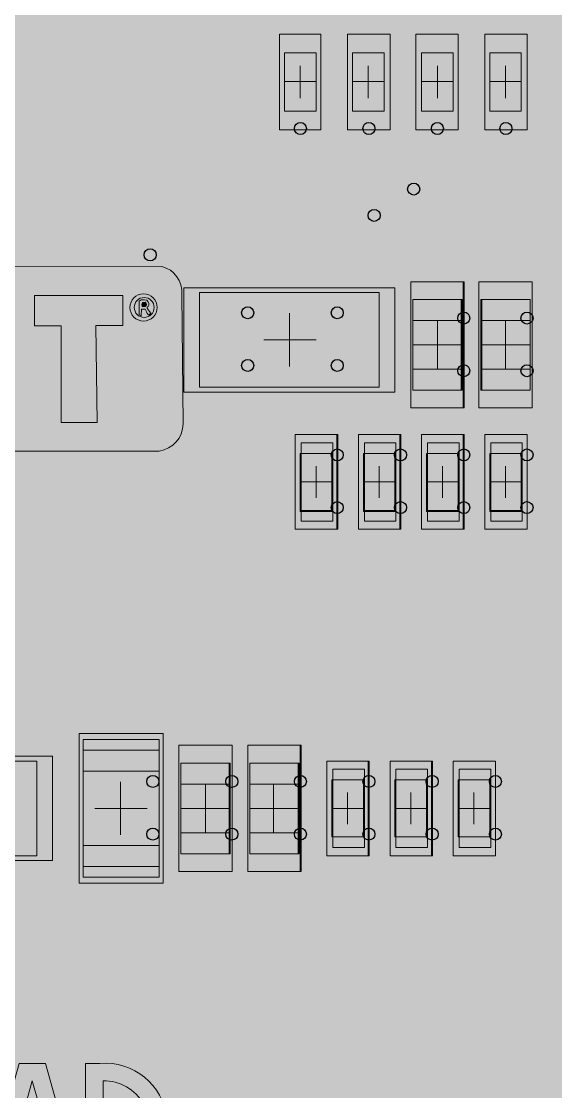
# Model space of a CAD drawing. Header units: metres. Extents: x 18 to 150, y 19 to 107.
# Drawn here: x 70.81 to 80.94, y 62.01 to 82.33 of the extents above; entities that cross this region are included whole.
import ezdxf

# ---------------------------------------------------------------- set-up
doc = ezdxf.new("R2010")
doc.units = ezdxf.units.M
doc.layers.add('7-SEG', color=253, linetype='Continuous', lineweight=0)
doc.layers.add('CAPACITOR', color=43, linetype='Continuous', lineweight=0)
for name, color, linetype, lineweight, true_color in [('ANNOTATION', 7, 'Continuous', 30, 0xffffff), ('ANNOTATION OUTLINE', 7, 'Continuous', 0, 0xffffff), ('METAL', 7, 'Continuous', 0, 0xc1c6c8)]:
    doc.layers.add(name, color=color, linetype=linetype, lineweight=lineweight, true_color=true_color)
doc.layers.add('PCB', color=7, linetype='Continuous', true_color=0x1d428a)
doc.layers.add('PDF_Geometry', color=6, linetype='Continuous')
doc.layers.add('ViaHoleLayer', color=16, linetype='Continuous')

# ---------------------------------------------------------------- blocks, each defined once
blk = doc.blocks.new('DIGILENT LOGO')
at = {"layer": 'ANNOTATION OUTLINE'}
h = blk.add_hatch(color=256, dxfattribs=at)
h.dxf.hatch_style = 1
edge = h.paths.add_edge_path()
edge.add_line((6.663412093790981, 7.282706383426955), (36.09107123347087, 7.296375955830513))
edge.add_arc((35.9017484872202, 6.545066760250647), 0.774795850279777, -4.114547766048986, 75.85647072811992, ccw=False)
edge.add_line((36.67454737644368, 6.489474616689677), (36.70674987644804, 2.745768867785728))
edge.add_arc((35.90265496484452, 2.754607236912068), 0.8041434844824017, 278.316603294588, 359.37024740630227, ccw=False)
edge.add_line((36.01896864411253, 1.958920193124982), (9.696952297369947, 1.958920193124982))
edge.add_line((9.696952297369947, 1.958920193124982), (6.663412093790981, 7.282706383426955))
edge = h.paths.add_edge_path(flags=16)
edge.add_line((9.96394622534001, 6.45614195210419), (9.96394622534001, 2.792413191008109))
edge.add_line((9.96394622534001, 2.792413191008109), (11.53472893253968, 2.792413191008109))
edge.add_arc((11.47943940622384, 4.496372209466908), 1.704855791058969, 271.858463387318, 352.5915953903518)
edge.add_line((13.17006350257964, 4.276546293959996), (13.17006350257964, 4.814275493374907))
edge.add_arc((11.49498033406834, 4.773301544136489), 1.67558422227772, 1.401223742902573, 95.27029942693238)
edge.add_line((11.34107051973422, 6.441802144974758), (9.96394622534001, 6.45614195210419))
h.paths.add_polyline_path([(14.02165045301388, 6.459150266352253), (15.03591623174646, 6.459150266352253), (15.03591623174646, 2.782958596767912), (13.99975941832406, 2.782958596767912)], flags=16)
edge = h.paths.add_edge_path(flags=16)
edge.add_line((17.67017082681139, 4.906205838071969), (19.5693670672091, 4.906205838071969))
edge.add_line((19.5693670672091, 4.906205838071969), (19.5693670672091, 4.503789724077933))
edge.add_arc((17.95486549893603, 4.353728578690131), 1.621460348362334, -90.69600125188072, 5.31014601468388, ccw=False)
edge.add_arc((17.66578349413194, 4.514061951704431), 1.801924321278994, 205.2461123456324, 278.59789058328295, ccw=False)
edge.add_arc((17.90650918447243, 4.615168756168027), 2.062810198498704, 151.279755873664, 204.9344190527549, ccw=False)
edge.add_arc((17.62393697871708, 4.76609999088842), 1.742476896678172, 96.75900342590393, 151.1672262827484, ccw=False)
edge.add_arc((17.74133722953952, 4.580482600521963), 1.942932601233001, 34.54278003722311, 99.55388256113469, ccw=False)
edge.add_line((19.34173673971293, 5.682166993064016), (18.48449274599591, 5.279750879069979))
edge.add_arc((17.72798961542866, 4.849588704615157), 0.8702508160810597, 29.62338976938962, 116.2505175753016)
edge.add_arc((17.73956010033229, 4.826126616543975), 0.8964108179458372, 116.2505175753014, 159.0123877482521)
edge.add_arc((18.37999613395799, 4.580445113358995), 1.58235375593226, 159.0123877482521, 196.7437643077882)
edge.add_arc((17.74035888869702, 4.388012070137629), 0.9143969596883147, 196.7437643077882, 265.8766782238159)
edge.add_arc((17.74036550981787, 4.388103915296448), 0.9144890431962845, 265.8766782238157, 345.7148515751869)
edge.add_line((18.62657829866009, 4.16245573112792), (17.66987568900652, 4.157721273149605))
edge.add_line((17.66987568900652, 4.157721273149605), (17.67017082681139, 4.906205838071969))
h.paths.add_polyline_path([(20.40099620618196, 6.459150266352253), (21.41526198491454, 6.459150266352253), (21.41526198491454, 2.782958596767912), (20.37910517149214, 2.782958596767912)], flags=16)
h.paths.add_polyline_path([(22.36385748386272, 6.459150266352253), (23.3781232625953, 6.459150266352253), (23.3781232625953, 3.655197868088749), (24.58246202405473, 3.655197868088749), (24.58293791611334, 2.782958596767912), (22.3419664491729, 2.782958596767912)], flags=16)
h.paths.add_polyline_path([(25.17434323982309, 6.459150266352253), (26.18860901855567, 6.459150266352253), (27.42528866999498, 6.459150266352253), (27.42528866999498, 5.647125521562884), (26.1789909152609, 5.647125521562884), (26.17687128920818, 5.002234455023086), (27.3446468542935, 5.002234455023086), (27.3446468542935, 4.24009074139417), (26.18860901855567, 4.225434348951694), (26.18860901855567, 3.609856821071503), (27.39596411662308, 3.609856821071503), (27.40329596103732, 2.782958596767912), (25.15245220513327, 2.782958596767912)], flags=16)
h.paths.add_polyline_path([(30.78790523948612, 2.782958596767912), (29.24826310105038, 4.965581413523978), (29.24826310105038, 2.782958596767912), (28.21210628762799, 2.782958596767912), (28.2339973223178, 6.459150266352253), (29.24826310105038, 6.459150266352253), (30.79643407899866, 4.215218387658354), (30.80979627417594, 6.459150266352253), (31.82406205290852, 6.459150266352253), (31.82406205290852, 2.782958596767912)], flags=16)
h.paths.add_polyline_path([(33.21201324466904, 6.459150266352253), (34.22627902340162, 6.459150266352253), (34.9697226808679, 6.459150266352253), (34.9697226808679, 5.585608472600825), (34.19169565096206, 5.585608472600825), (34.22627902340162, 2.782958596767912), (33.19012220997922, 2.782958596767912), (33.19012220997922, 5.578507916295052), (32.41425575826167, 5.578507916295052), (32.41425575826167, 6.455299985926558)], flags=16)
edge = h.paths.add_edge_path(flags=16)
edge.add_arc((35.56514555029378, 6.110997628779955), 0.3917468687555766, 0, 360)
h = blk.add_hatch(color=256, dxfattribs=at)
h.dxf.hatch_style = 1
edge = h.paths.add_edge_path()
edge.add_arc((35.58429985261193, 6.110997628779955), 0.2875354989717726, 0, 360)
h.paths.add_polyline_path([(35.43894236552785, 5.893873622059459), (35.43517618119574, 6.291071354810924), (35.49543795479656, 6.332485236397929), (35.59336439600463, 6.332485236397929), (35.66115853826989, 6.319308503406319), (35.6950556094024, 6.272246589080737), (35.72330411010796, 6.230832707493732), (35.72142031187047, 6.174359164077487), (35.69693940763989, 6.140474736517945), (35.67057470517159, 6.121650724562187), (35.67396871111745, 6.090813397049686), (35.6862835229401, 6.061937978752553), (35.71308156486691, 6.029510980555912), (35.73564820444182, 5.995674132358587), (35.772267330712, 5.944699886511557), (35.71765412753837, 5.886343414257567), (35.67475323514498, 5.935952332803708), (35.64852692265242, 5.981236092954759), (35.61596150199796, 6.065177181145941), (35.50489541765239, 6.063021360762605), (35.49920413912866, 5.867519402301809)], flags=16)
h = blk.add_hatch(color=256, dxfattribs=at)
h.dxf.hatch_style = 1
h.paths.add_polyline_path([(35.52683976994297, 6.139715685541319), (35.61753039243411, 6.133769158078849), (35.65612283773419, 6.187579615993172), (35.6389893114864, 6.232677947603747), (35.60823990622418, 6.264161603206503), (35.53641692110193, 6.254588666361201), (35.51381557868069, 6.196927928021182)])
blk.add_lwpolyline([(6.663412093790981, 7.282706383426955), (36.09107123347087, 7.296375955830513, -0.3638270330507313), (36.67454737644368, 6.489474616689677), (36.70674987644804, 2.745768867785728, -0.3691854235063751), (36.01896864411253, 1.958920193124982), (9.696952297369947, 1.958920193124982)], format="xyb", close=True, dxfattribs=at)
for points in [[(33.21201324466904, 6.459150266352253), (34.22627902340162, 6.459150266352253), (34.9697226808679, 6.459150266352253), (34.9697226808679, 5.585608472600825), (34.19169565096206, 5.585608472600825), (34.22627902340162, 2.782958596767912), (33.19012220997922, 2.782958596767912), (33.19012220997922, 5.578507916295052), (32.41425575826167, 5.578507916295052), (32.41425575826167, 6.455299985926558)], [(35.43894236552785, 5.893873622059459), (35.43517618119574, 6.291071354810924), (35.49543795479656, 6.332485236397929), (35.59336439600463, 6.332485236397929), (35.66115853826989, 6.319308503406319), (35.6950556094024, 6.272246589080737), (35.72330411010796, 6.230832707493732), (35.72142031187047, 6.174359164077487), (35.69693940763989, 6.140474736517945), (35.67057470517159, 6.121650724562187), (35.67396871111745, 6.090813397049686), (35.6862835229401, 6.061937978752553), (35.71308156486691, 6.029510980555912), (35.73564820444182, 5.995674132358587), (35.772267330712, 5.944699886511557), (35.71765412753837, 5.886343414257567), (35.67475323514498, 5.935952332803708), (35.64852692265242, 5.981236092954759), (35.61596150199796, 6.065177181145941), (35.50489541765239, 6.063021360762605), (35.49920413912866, 5.867519402301809)], [(35.52683976994297, 6.139715685541319), (35.61753039243411, 6.133769158078849), (35.65612283773419, 6.187579615993172), (35.6389893114864, 6.232677947603747), (35.60823990622418, 6.264161603206503), (35.53641692110193, 6.254588666361201), (35.51381557868069, 6.196927928021182)]]:
    blk.add_lwpolyline(points, close=True, dxfattribs=at)
for centre, radius in [((35.56514555029378, 6.110997628779955), 0.3917468687555766), ((35.58429985261193, 6.110997628779955), 0.2875354989717726)]:
    blk.add_circle(centre, radius, dxfattribs=at)
blk = doc.blocks.new('CAP_MED')
at = {"layer": 'CAPACITOR'}
h = blk.add_hatch(color=256, dxfattribs=at)
h.dxf.hatch_style = 1
h.paths.add_polyline_path([(-0.4681844683727832, 0.861475153433318), (0.4681844683727832, 0.861475153433318), (0.4681844683727832, -0.8614751534333323), (-0.4681844683727832, -0.8614751534333323)])
at = {"layer": 'METAL'}
h = blk.add_hatch(color=256, dxfattribs=at)
h.dxf.hatch_style = 1
h.paths.add_polyline_path([(-0.5056032678371167, 1.198581454913779), (0.505715636604279, 1.198581454913779), (0.505715636604279, -1.198581454913779), (-0.5056032678371167, -1.198581454913779)])
h = blk.add_hatch(color=256, dxfattribs=at)
h.dxf.hatch_style = 1
h.paths.add_polyline_path([(-0.4681844683727832, 0.4614751534333124), (-0.4681844683727832, 0.861475153433318), (0.4681844683727832, 0.861475153433318), (0.4681844683727832, 0.4614751534333124)])
h = blk.add_hatch(color=256, dxfattribs=at)
h.dxf.hatch_style = 1
h.paths.add_polyline_path([(-0.4681844683727832, -0.8614751534333323), (-0.4681844683727832, -0.4614751534333266), (0.4681844683727832, -0.4614751534333266), (0.4681844683727832, -0.8614751534333323)])
at = {"layer": '7-SEG'}
for points in [[(-0.4681844683727832, 0.4614751534333124), (-0.4681844683727832, 0.861475153433318), (0.4681844683727832, 0.861475153433318), (0.4681844683727832, 0.4614751534333124)], [(-0.4681844683727832, -0.8614751534333323), (-0.4681844683727832, -0.4614751534333266), (0.4681844683727832, -0.4614751534333266), (0.4681844683727832, -0.8614751534333323)]]:
    blk.add_lwpolyline(points, close=True, dxfattribs=at)
at = {"layer": 'CAPACITOR'}
blk.add_lwpolyline([(-0.4681844683727832, 0.861475153433318), (0.4681844683727832, 0.861475153433318), (0.4681844683727832, -0.8614751534333323), (-0.4681844683727832, -0.8614751534333323), (-0.4681844683727832, 0.861475153433318)], dxfattribs=at)
at = {"layer": 'METAL'}
blk.add_lwpolyline([(-0.5056032678371167, 1.198581454913779), (0.505715636604279, 1.198581454913779), (0.505715636604279, -1.198581454913779), (-0.5056032678371167, -1.198581454913779)], close=True, dxfattribs=at)
blk = doc.blocks.new('CAP_SMALL')
at = {"layer": 'CAPACITOR'}
h = blk.add_hatch(color=256, dxfattribs=at)
h.dxf.hatch_style = 1
h.paths.add_polyline_path([(-0.2903047099582494, 0.5430782516850172), (0.3090702940740044, 0.5430782516850172), (0.3090702940740044, -0.5431906204521937), (-0.2903047099582494, -0.5431906204521937)])
at = {"layer": 'METAL'}
h = blk.add_hatch(color=256, dxfattribs=at)
h.dxf.hatch_style = 1
h.paths.add_polyline_path([(-0.4026734771184124, 0.8989501372812327), (0.4026734771184124, 0.8989501372812327), (0.4026734771184124, -0.8989501372812327), (-0.4026734771184124, -0.8989501372812327)])
h = blk.add_hatch(color=256, dxfattribs=at)
h.dxf.hatch_style = 1
h.paths.add_polyline_path([(-0.2903047099582494, 0.5430782516850172), (-0.2903047099582494, 0.7430782516850201), (0.3090702940740044, 0.7430782516850201), (0.3090702940740044, 0.5430782516850172)])
h = blk.add_hatch(color=256, dxfattribs=at)
h.dxf.hatch_style = 1
h.paths.add_polyline_path([(-0.2903047099582494, 0.5430782516850172), (0.3090702940740044, 0.5430782516850172), (0.3090702940740044, -0.5431906204521937), (-0.2903047099582494, -0.5431906204521937)])
h = blk.add_hatch(color=256, dxfattribs=at)
h.dxf.hatch_style = 1
h.paths.add_polyline_path([(-0.2903047099582494, -0.7431906204521965), (-0.2903047099582494, -0.5431906204521937), (0.3090702940740044, -0.5431906204521937), (0.3090702940740044, -0.7431906204521965)])
at = {"layer": '7-SEG'}
for points in [[(-0.2903047099582494, 0.5430782516850172), (-0.2903047099582494, 0.7430782516850201), (0.3090702940740044, 0.7430782516850201), (0.3090702940740044, 0.5430782516850172)], [(-0.2903047099582494, -0.7431906204521965), (-0.2903047099582494, -0.5431906204521937), (0.3090702940740044, -0.5431906204521937), (0.3090702940740044, -0.7431906204521965)]]:
    blk.add_lwpolyline(points, close=True, dxfattribs=at)
at = {"layer": 'CAPACITOR'}
blk.add_lwpolyline([(-0.2903047099582494, 0.5430782516850172), (0.3090702940740044, 0.5430782516850172), (0.3090702940740044, -0.5431906204521937), (-0.2903047099582494, -0.5431906204521937), (-0.2903047099582494, 0.5430782516850172)], dxfattribs=at)
at = {"layer": 'METAL'}
blk.add_lwpolyline([(-0.4026734771184124, 0.8989501372812327), (0.4026734771184124, 0.8989501372812327), (0.4026734771184124, -0.8989501372812327), (-0.4026734771184124, -0.8989501372812327)], close=True, dxfattribs=at)
blk.add_lwpolyline([(-0.4026734771184124, 0.8989501372812327), (0.4026734771184124, 0.8989501372812327), (0.4026734771184124, -0.8989501372812327), (-0.4026734771184124, -0.8989501372812327)], close=True, dxfattribs=at)
blk = doc.blocks.new('CAP_LARGE')
at = {"layer": 'CAPACITOR'}
h = blk.add_hatch(color=256, dxfattribs=at)
h.dxf.hatch_style = 1
h.paths.add_polyline_path([(-0.7210141944831321, 1.104978271869371), (0.7210141944831321, 1.104978271869371), (0.7210141944831321, -1.104978271869385), (-0.7210141944831321, -1.104978271869385)])
at = {"layer": 'METAL'}
h = blk.add_hatch(color=256, dxfattribs=at)
h.dxf.hatch_style = 1
h.paths.add_polyline_path([(-0.7959641621789473, 1.42331898923409), (0.7959641621789473, 1.42331898923409), (0.7959641621789473, -1.423318989234104), (-0.7959641621789473, -1.423318989234104)])
h = blk.add_hatch(color=256, dxfattribs=at)
h.dxf.hatch_style = 1
h.paths.add_polyline_path([(-0.7210141944831321, 0.7049782718693649), (-0.7210141944831321, 1.304978271869373), (0.7210141944831321, 1.304978271869373), (0.7210141944831321, 0.7049782718693649)])
h = blk.add_hatch(color=256, dxfattribs=at)
h.dxf.hatch_style = 1
h.paths.add_polyline_path([(-0.7210141944831321, -1.304978271869388), (-0.7210141944831321, -0.7049782718693791), (0.7210141944831321, -0.7049782718693791), (0.7210141944831321, -1.304978271869388)])
at = {"layer": '7-SEG'}
for points in [[(-0.7210141944831321, 0.7049782718693649), (-0.7210141944831321, 1.304978271869373), (0.7210141944831321, 1.304978271869373), (0.7210141944831321, 0.7049782718693649)], [(-0.7210141944831321, -1.304978271869388), (-0.7210141944831321, -0.7049782718693791), (0.7210141944831321, -0.7049782718693791), (0.7210141944831321, -1.304978271869388)]]:
    blk.add_lwpolyline(points, close=True, dxfattribs=at)
at = {"layer": 'CAPACITOR'}
blk.add_lwpolyline([(-0.7210141944831321, 1.104978271869371), (0.7210141944831321, 1.104978271869371), (0.7210141944831321, -1.104978271869385), (-0.7210141944831321, -1.104978271869385), (-0.7210141944831321, 1.104978271869371)], dxfattribs=at)
at = {"layer": 'METAL'}
blk.add_lwpolyline([(-0.7959641621789473, 1.42331898923409), (0.7959641621789473, 1.42331898923409), (0.7959641621789473, -1.423318989234104), (-0.7959641621789473, -1.423318989234104)], close=True, dxfattribs=at)
blk = doc.blocks.new('LINEAR TECH')
at = {"layer": 'ANNOTATION'}
h = blk.add_hatch(color=256, dxfattribs=at)
h.dxf.hatch_style = 1
edge = h.paths.add_edge_path()
edge.add_line((0, 0), (4.626031840400749, -0.00191955551354539))
edge.add_line((4.626031840400749, -0.00191955551354539), (4.928759317501893, 0.5610725039951205))
edge.add_line((4.928759317501893, 0.5610725039951205), (3.989922166330594, 0.5610725039951205))
edge.add_arc((4.085128420867689, 1.843328603528007), 1.285785726974862, 153.8824519708261, 265.75363655423314, ccw=False)
edge.add_arc((7.592252955351261, 0.9878866353270208), 4.873528446852949, 140.5350401398512, 163.0420241634, ccw=False)
edge.add_arc((3.999936798193593, 2.26823795254738), 1.825238212600503, 95.34776291812565, 134.5289854023337)
edge.add_arc((5.792133294811415, 0.8965487719539895), 4.072181129779375, 138.9757113119129, 165.5799914402694)
edge.add_arc((-2.265182571510798, 3.511179069022333), 4.413840888579909, 321.57264428057556, 338.7388729883635, ccw=False)
edge.add_arc((-0.4202675945728895, 1.962791091400989), 2.007280179628935, 282.08553279587215, 323.4668018395001, ccw=False)
h = blk.add_hatch(color=256, dxfattribs=at)
h.dxf.hatch_style = 1
edge = h.paths.add_edge_path()
edge.add_line((3.85925666526196, 3.530624883452745), (4.162313763006843, 4.093830226907357))
edge.add_line((4.162313763006843, 4.093830226907357), (8.788345603407592, 4.092666859929452))
edge.add_arc((9.277706086732685, 2.02213640969098), 2.127573742083901, 103.2975843058664, 142.2494645982453)
edge.add_arc((11.42060093000847, 0.3707084000297587), 4.832975004587621, 142.3226777403317, 157.9890316745283)
edge.add_arc((4.361562200449614, 2.535582543347256), 2.602456433955687, 283.06611517872545, 352.1920404572092, ccw=False)
edge.add_arc((1.988783091797931, 2.684422853636232), 3.996462347836144, 317.8113651634532, 345.4817802377087)
edge.add_arc((4.76929483386102, 2.286337531639387), 1.244597711886554, 330.9796642218444, 448.6703947132416)
edge.add_line((4.798174363737203, 3.530600139446669), (3.85925666526196, 3.530624883452745))
h = blk.add_hatch(color=256, dxfattribs=at)
h.dxf.hatch_style = 1
h.paths.add_polyline_path([(9.043026024321158, 4.105812906779811), (9.37503157036631, 4.105812906779811), (9.37503157036631, 1.430417867686081), (10.45159198227221, 1.430417867686081), (10.45159198227221, 1.098431711090569), (9.043026024321158, 1.098431711090569)])
h = blk.add_hatch(color=256, dxfattribs=at)
h.dxf.hatch_style = 1
h.paths.add_polyline_path([(10.68891884576534, 4.105812906779811), (11.02080805511269, 4.105812906779811), (11.02080805511269, 1.098548047788356), (10.68891884576534, 1.098548047788356)])
h = blk.add_hatch(color=256, dxfattribs=at)
h.dxf.hatch_style = 1
edge = h.paths.add_edge_path()
edge.add_line((11.28673435681269, 4.105735348981284), (11.28673435681269, 1.098334763842409))
edge.add_line((11.28673435681269, 1.098334763842409), (11.61860417671043, 1.098334763842409))
edge.add_line((11.61860417671043, 1.098334763842409), (11.61869489037222, 3.758758229897637))
edge.add_arc((10.58223802163402, 0.8550357980370795), 3.083155332130509, 47.574218342864185, 70.3564464366462, ccw=False)
edge.add_line((12.66224130314155, 3.130872600394113), (12.66224130314155, 1.098334763842409))
edge.add_line((12.66224130314155, 1.098334763842409), (12.9942468491867, 1.098334763842409))
edge.add_line((12.9942468491867, 1.098334763842409), (12.9942468491867, 4.105735348981284))
edge.add_line((12.9942468491867, 4.105735348981284), (12.66224130314155, 4.105735348981284))
edge.add_line((12.66224130314155, 4.105735348981284), (12.66237783114833, 3.541015474223911))
edge.add_arc((11.21658332804486, 2.01543634197641), 2.101835729535789, 46.5380847188295, 83.56200962233412)
edge.add_line((11.45225761288548, 4.104017454937576), (11.28673435681269, 4.105735348981284))
h = blk.add_hatch(color=256, dxfattribs=at)
h.dxf.hatch_style = 1
edge = h.paths.add_edge_path()
edge.add_line((14.89164022180483, 3.772663383206385), (14.89164022180483, 4.104882213197484))
edge.add_line((14.89164022180483, 4.104882213197484), (13.4069125057001, 4.104882213197484))
edge.add_line((13.4069125057001, 4.104882213197484), (13.4069125057001, 3.355576932176938))
edge.add_line((13.4069125057001, 3.355576932176938), (13.18391444548488, 3.355576932176938))
edge.add_line((13.18391444548488, 3.355576932176938), (13.18391444548488, 3.023707112279212))
edge.add_line((13.18391444548488, 3.023707112279212), (13.4069125057001, 3.023707112279212))
edge.add_line((13.4069125057001, 3.023707112279212), (13.40671861120378, 2.245666666904349))
edge.add_arc((14.55406330486744, 2.244923465655736), 1.147344934370761, 179.9628862283899, 269.8016198942041)
edge.add_line((14.55009076174769, 1.097585408530719), (14.84964069412721, 1.09757857530677))
edge.add_line((14.84964069412721, 1.09757857530677), (14.84892526426599, 1.429487174103755))
edge.add_line((14.84892526426599, 1.429487174103755), (14.55010438664755, 1.429508716856091))
edge.add_arc((14.55197584315512, 2.242758249459582), 0.8132516859061875, 179.9615510406608, 269.8681507140762, ccw=False)
edge.add_line((13.73872434036181, 2.243303990854898), (13.7379679687133, 3.023707112279212))
edge.add_line((13.7379679687133, 3.023707112279212), (14.88700614334284, 3.023707112279212))
edge.add_line((14.88700614334284, 3.023707112279212), (14.88700614334284, 3.355576932176938))
edge.add_line((14.88700614334284, 3.355576932176938), (13.73889866229562, 3.355576932176938))
edge.add_line((13.73889866229562, 3.355576932176938), (13.7390149989934, 3.772663383206385))
edge.add_line((13.7390149989934, 3.772663383206385), (14.89164022180483, 3.772663383206385))
h = blk.add_hatch(color=256, dxfattribs=at)
h.dxf.hatch_style = 1
edge = h.paths.add_edge_path()
edge.add_line((14.84964069412721, 1.09757857530677), (15.18597206721541, 1.09757857530677))
edge.add_line((15.18597206721541, 1.09757857530677), (15.72562933503531, 3.024084689591241))
edge.add_line((15.72562933503531, 3.024084689591241), (16.14544110765868, 3.02558086330815))
edge.add_line((16.14544110765868, 3.02558086330815), (16.68498980769878, 1.098431711090569))
edge.add_line((16.68498980769878, 1.098431711090569), (17.2776671145937, 1.098431711090569))
edge.add_line((17.2776671145937, 1.098431711090569), (17.27748624777943, 1.519784565084223))
edge.add_arc((18.52891795876658, 3.152006470177576), 2.056752215200168, 232.5224589565818, 273.1954201007371)
edge.add_line((18.64356481370385, 1.098452045920993), (18.64359567280446, 1.430204583740135))
edge.add_arc((18.55546939660141, 3.276857335006769), 1.848754343961913, 236.2723738667401, 272.73220606458335, ccw=False)
edge.add_arc((17.31122430868126, 2.914383839110487), 1.195111802575504, 280.4971097979048, 454.4928603096571)
edge.add_line((17.21760538320272, 4.105823186054977), (16.94546767405225, 4.104668929251531))
edge.add_line((16.94546767405225, 4.104668929251531), (16.94546767405225, 1.386442595921181))
edge.add_line((16.94546767405225, 1.386442595921181), (16.18375314526735, 4.104475034755211))
edge.add_line((16.18375314526735, 4.104475034755211), (15.68722811909647, 4.104475034755211))
edge.add_line((15.68722811909647, 4.104475034755211), (15.47804207671133, 3.356526769350523))
edge.add_line((15.47804207671133, 3.356526769350523), (15.26170725747719, 3.356527015208897))
edge.add_line((15.26170725747719, 3.356527015208897), (15.26170725747719, 3.024308185217791))
edge.add_line((15.26170725747719, 3.024308185217791), (15.38551220185096, 3.023790321726096))
edge.add_line((15.38551220185096, 3.023790321726096), (14.84964069412721, 1.09757857530677))
h.paths.add_polyline_path([(15.93580086337602, 3.774369654773977), (15.81850867667844, 3.35565183458499), (16.05330092814467, 3.356527015208897)], flags=16)
edge = h.paths.add_edge_path(flags=16)
edge.add_line((17.2776671145937, 3.775746305697837), (17.27613138416795, 2.009073059380711))
edge.add_arc((17.28662726132801, 2.892401226191185), 0.8833905216370121, 269.3192324361528, 450.5811556521527)
h = blk.add_hatch(color=256, dxfattribs=at)
h.dxf.hatch_style = 1
h.paths.add_polyline_path([(9.019370895770372, 0.8755112086738706), (9.019370895770372, 0.9608247870537525), (9.892070634247638, 0.9608247870537525), (9.892070634247638, 0.8755112086738706), (9.498426027823022, 0.8755112086738706), (9.498426027823022, -0.01136221748422628), (9.41311244944314, -0.01136221748422628), (9.41311244944314, 0.8755112086738706)])
h = blk.add_hatch(color=256, dxfattribs=at)
h.dxf.hatch_style = 1
h.paths.add_polyline_path([(10.0702596763638, 0.9609217343019054), (10.81019985321218, 0.9609217343019054), (10.81019985321218, 0.8756081559220306), (10.15557325474366, 0.8756081559220306), (10.15557325474366, 0.5340630006580369), (10.78169736225345, 0.5340630006580369), (10.78169736225345, 0.4487494222781621), (10.15557325474366, 0.4487494222781621), (10.15557325474366, 0.07395136089564858), (10.83870234417092, 0.07395136089564858), (10.83870234417092, -0.01136221748422628), (10.0702596763638, -0.01136221748422628)])
h = blk.add_hatch(color=256, dxfattribs=at)
h.dxf.hatch_style = 1
edge = h.paths.add_edge_path()
edge.add_line((11.80501434547046, 0.5952754931455999), (11.89181708874164, 0.5952557051815006))
edge.add_arc((11.43616825081838, 0.4769458248113957), 0.4707579965268872, 14.55550855909162, 342.4215195206239)
edge.add_line((11.88494381036994, 0.3347713248362254), (11.79586252524425, 0.3348170162417574))
edge.add_arc((11.43772974324245, 0.4777908763476866), 0.3856171861029289, 17.738097504427515, 338.2371148053001, ccw=False)
h = blk.add_hatch(color=256, dxfattribs=at)
h.dxf.hatch_style = 1
h.paths.add_polyline_path([(12.04928263193175, 0.9608247870537525), (12.13459621031163, 0.9608247870537525), (12.13459621031163, 0.533966053409884), (12.80814691162077, 0.533966053409884), (12.80814691162077, 0.9608247870537525), (12.89346049000066, 0.9608247870537525), (12.89346049000066, -0.01147855418201971), (12.80814691162077, -0.01147855418201971), (12.80814691162077, 0.4486524750300021), (12.13459621031163, 0.4486524750300021), (12.13459621031163, -0.01147855418201971), (12.04928263193175, -0.01147855418201971)])
h = blk.add_hatch(color=256, dxfattribs=at)
h.dxf.hatch_style = 1
h.paths.add_polyline_path([(13.06294366923213, 0.961580975589392), (13.16045321143041, 0.9596614200758395), (13.8208578658892, 0.1206411556090004), (13.82045068744693, 0.9608247870537525), (13.90743175849514, 0.9608247870537525), (13.90743175849514, -0.01147855418201971), (13.8208578658892, -0.01147855418201971), (13.14835419486017, 0.8453218355971757), (13.14847053155797, -0.01074175509601361), (13.06294366923213, -0.01074175509601361)])
h = blk.add_hatch(color=256, dxfattribs=at)
h.dxf.hatch_style = 1
edge = h.paths.add_edge_path()
edge.add_spline(control_points=[(14.50369803113752, 0.9589335326051582), (14.43071602619977, 0.958044431675134), (14.35805016565659, 0.9387743709287051), (14.18188376353887, 0.8419934375585996), (14.09730431018207, 0.7312796283891956), (14.03119819810767, 0.4800851606984367), (14.04971148770235, 0.3409651900890012), (14.17976058790952, 0.1174445121757159), (14.29102634490832, 0.03461215008082519), (14.53953852535317, -0.01960488517581638), (14.67436163799388, 0.009915039373574075), (14.88016466479113, 0.1621977512184856), (14.94993018461337, 0.2831629617400253), (14.98400123552657, 0.5410157067934875), (14.9483027202263, 0.676608058449105), (14.79098911403384, 0.8808951415868904), (14.66984867656205, 0.9479019009460004), (14.53003318474313, 0.9586677205753347), (14.5168620444183, 0.9590939027739509), (14.50369803113752, 0.9589335326051582)], knot_values=[0, 0, 0, 0, 0.4701413895731228, 0.4701413895731228, 1.288461805404229, 1.288461805404229, 2.106782221235335, 2.106782221235335, 2.925102637066441, 2.925102637066441, 3.743423052897547, 3.743423052897547, 4.561743468728653, 4.561743468728653, 5.380063884559759, 5.380063884559759, 6.198384300390866, 6.198384300390866, 6.283185307179586, 6.283185307179586, 6.283185307179586, 6.283185307179586], degree=3, periodic=0)
edge = h.paths.add_edge_path(flags=16)
edge.add_ellipse((14.50955548408243, 0.4781234858338905), major_axis=(-0.004880830149825304, 0.4006437942725444), ratio=0.9522605501137125, start_angle=0, end_angle=360)
h = blk.add_hatch(color=256, dxfattribs=at)
h.dxf.hatch_style = 1
h.paths.add_polyline_path([(15.12444934353375, 0.9608247870537525), (15.2099374269603, 0.9608247870537525), (15.2099374269603, 0.07383502419786225), (15.83144684545773, 0.07383502419786225), (15.83144684545773, -0.01147855418201971), (15.12444934353375, -0.01147855418201971)])
h = blk.add_hatch(color=256, dxfattribs=at)
h.dxf.hatch_style = 1
edge = h.paths.add_edge_path()
edge.add_spline(control_points=[(16.25689206684402, 0.9612020982120768), (16.18391006190627, 0.9603129972820525), (16.11124420136309, 0.9410429365356237), (15.93507779924537, 0.8442620031655181), (15.85049834588857, 0.7335481939961142), (15.78439223381417, 0.4823537263053552), (15.80290552340885, 0.3432337556959197), (15.93295462361602, 0.1197130777826345), (16.04422038061482, 0.03688071568774376), (16.29273256105967, -0.01733631956889781), (16.42755567370038, 0.01218360498049265), (16.63335870049763, 0.1644663168254041), (16.70312422031987, 0.2854315273469439), (16.73719527123307, 0.5432842724004061), (16.7014967559328, 0.6788766240560236), (16.54418314974034, 0.883163707193809), (16.42304271226855, 0.9501704665529189), (16.28322722044962, 0.9609362861822532), (16.2700560801248, 0.9613624683808695), (16.25689206684402, 0.9612020982120768)], knot_values=[0, 0, 0, 0, 0.4701413895731228, 0.4701413895731228, 1.288461805404229, 1.288461805404229, 2.106782221235335, 2.106782221235335, 2.925102637066441, 2.925102637066441, 3.743423052897547, 3.743423052897547, 4.561743468728653, 4.561743468728653, 5.380063884559759, 5.380063884559759, 6.198384300390866, 6.198384300390866, 6.283185307179586, 6.283185307179586, 6.283185307179586, 6.283185307179586], degree=3, periodic=0)
edge = h.paths.add_edge_path(flags=16)
edge.add_ellipse((16.26274951978893, 0.4803920514408091), major_axis=(-0.004880830149825304, 0.4006437942725444), ratio=0.9522605501137125, start_angle=0, end_angle=360)
h = blk.add_hatch(color=256, dxfattribs=at)
h.dxf.hatch_style = 1
edge = h.paths.add_edge_path()
edge.add_arc((17.32824712060829, 0.4724661128749465), 0.4759435363578365, 22.16004213845821, 324.230215045388)
edge.add_line((17.71441446754979, 0.1942628958609092), (17.71400728910752, -0.006553633975542539))
edge.add_line((17.71400728910752, -0.006553633975542539), (17.79943720418519, -0.006553633975542539))
edge.add_line((17.79943720418519, -0.006553633975542539), (17.79943720418519, 0.477135576539105))
edge.add_line((17.79943720418519, 0.477135576539105), (17.38211807976017, 0.477135576539105))
edge.add_line((17.38211807976017, 0.477135576539105), (17.38211807976017, 0.391821998159223))
edge.add_line((17.38211807976017, 0.391821998159223), (17.70518508952507, 0.391821998159223))
edge.add_arc((17.32749783097387, 0.4854336070154007), 0.3891154052264686, 25.338442885784275, 346.07949437165485, ccw=False)
edge.add_line((17.67917862534582, 0.6519611346331331), (17.76903454716254, 0.6519896333185926))
h = blk.add_hatch(color=256, dxfattribs=at)
h.dxf.hatch_style = 1
h.paths.add_polyline_path([(17.73250482405626, 0.9611544076974923), (17.83214720571403, 0.9611544076974923), (18.18348403304207, 0.4732576866127403), (18.5350535337657, 0.9611544076974923), (18.6346571365242, 0.9611544076974923), (18.22524890754895, 0.3923649027489162), (18.22617960113127, -0.01136221748422628), (18.14109869614698, -0.01136221748422628), (18.1408660227514, 0.3963397399234339)])
at = {"layer": 'ANNOTATION', "lineweight": 0}
for points in [[(0, 0), (4.626031840400749, -0.00191955551354539), (4.928759317501893, 0.5610725039951205), (3.989922166330594, 0.5610725039951205, -0.5309886800216436), (2.930630683165511, 2.409349724452682, -0.09852217261142407), (3.829823480720897, 4.085531542464956, 0.1726456170746783), (2.719951994347575, 3.569442561615588, 0.1166073140200015), (1.848241117801535, 1.910636366716645, -0.07504219119457403), (1.192606267952172, 0.7678803737678024, -0.1825479746044856), (0, 0)], [(17.2776671145937, 3.775746305697837), (17.27613138416795, 2.009073059380711, 1.011073441771569), (17.2776671145937, 3.775746305697837, 2.029480439728961)], [(11.80501434547046, 0.5952754931455999), (11.89181708874164, 0.5952557051815006, 7.085310813728), (11.88494381036994, 0.3347713248362254), (11.79586252524425, 0.3348170162417574, -5.744393958001713), (11.80501434547046, 0.5952754931455999, -0.406905922907453)]]:
    blk.add_lwpolyline(points, format="xyb", dxfattribs=at)
for points in [[(3.85925666526196, 3.530624883452745), (4.162313763006843, 4.093830226907357), (8.788345603407592, 4.092666859929452, 0.1716152734507386), (7.595467883160573, 3.324689538913496, 0.06846403568581107), (6.939891201660103, 2.182030493212814, -0.3111107846877996), (4.949913207050173, 0.0005041256904263491, 0.1213250514323791), (5.857630291562451, 1.682558270697889, 0.5639927382579848), (4.798174363737203, 3.530600139446669)], [(11.28673435681269, 4.105735348981284), (11.28673435681269, 1.098334763842409), (11.61860417671043, 1.098334763842409), (11.61869489037222, 3.758758229897637, -0.09973495295561692), (12.66224130314155, 3.130872600394113), (12.66224130314155, 1.098334763842409), (12.9942468491867, 1.098334763842409), (12.9942468491867, 4.105735348981284), (12.66224130314155, 4.105735348981284), (12.66237783114833, 3.541015474223911, 0.1629675045400013), (11.45225761288548, 4.104017454937576), (11.28673435681269, 4.105735348981284)], [(14.89164022180483, 3.772663383206385), (14.89164022180483, 4.104882213197484), (13.4069125057001, 4.104882213197484), (13.4069125057001, 3.355576932176938), (13.18391444548488, 3.355576932176938), (13.18391444548488, 3.023707112279212), (13.4069125057001, 3.023707112279212), (13.40671861120378, 2.245666666904349, 0.4133894168437456), (14.55009076174769, 1.097585408530719), (14.84964069412721, 1.09757857530677), (14.84964069412721, 1.09757857530677), (14.84892526426599, 1.429487174103755), (14.55010438664755, 1.429508716856091, -0.4137361850360102), (13.73872434036181, 2.243303990854898), (13.7379679687133, 3.023707112279212), (14.88700614334284, 3.023707112279212), (14.88700614334284, 3.355576932176938), (13.73889866229562, 3.355576932176938), (13.7390149989934, 3.772663383206385)], [(14.84964069412721, 1.09757857530677), (15.18597206721541, 1.09757857530677), (15.72562933503531, 3.024084689591241), (16.14544110765868, 3.02558086330815), (16.68498980769878, 1.098431711090569), (17.2776671145937, 1.098431711090569), (17.27748624777943, 1.519784565084223, 0.17935619930181), (18.64356481370385, 1.098452045920993), (18.64359567280446, 1.430204583740135, -0.160441825071082), (17.52895685958445, 1.739273309444251, 0.9489293278465227), (17.21760538320272, 4.105823186054977), (16.94546767405225, 4.104668929251531), (16.94546767405225, 1.386442595921181), (16.18375314526735, 4.104475034755211), (15.68722811909647, 4.104475034755211), (15.47804207671133, 3.356526769350523), (15.26170725747719, 3.356527015208897), (15.26170725747719, 3.024308185217791), (15.38551220185096, 3.023790321726096)], [(17.76903454716254, 0.6519896333185926, 3.871603018291975), (17.71441446754979, 0.1942628958609092), (17.71400728910752, -0.006553633975542539), (17.79943720418519, -0.006553633975542539), (17.79943720418519, 0.477135576539105), (17.38211807976017, 0.477135576539105), (17.38211807976017, 0.391821998159223), (17.70518508952507, 0.391821998159223, -5.780517562762043), (17.67917862534582, 0.6519611346331331)]]:
    blk.add_lwpolyline(points, format="xyb", close=True, dxfattribs=at)
for points in [[(9.043026024321158, 4.105812906779811), (9.37503157036631, 4.105812906779811), (9.37503157036631, 1.430417867686081), (10.45159198227221, 1.430417867686081), (10.45159198227221, 1.098431711090569), (9.043026024321158, 1.098431711090569)], [(10.68891884576534, 4.105812906779811), (11.02080805511269, 4.105812906779811), (11.02080805511269, 1.098548047788356), (10.68891884576534, 1.098548047788356)], [(15.93580086337602, 3.774369654773977), (15.81850867667844, 3.35565183458499), (16.05330092814467, 3.356527015208897)], [(9.019370895770372, 0.8755112086738706), (9.019370895770372, 0.9608247870537525), (9.892070634247638, 0.9608247870537525), (9.892070634247638, 0.8755112086738706), (9.498426027823022, 0.8755112086738706), (9.498426027823022, -0.01136221748422628), (9.41311244944314, -0.01136221748422628), (9.41311244944314, 0.8755112086738706)], [(10.0702596763638, 0.9609217343019054), (10.81019985321218, 0.9609217343019054), (10.81019985321218, 0.8756081559220306), (10.15557325474366, 0.8756081559220306), (10.15557325474366, 0.5340630006580369), (10.78169736225345, 0.5340630006580369), (10.78169736225345, 0.4487494222781621), (10.15557325474366, 0.4487494222781621), (10.15557325474366, 0.07395136089564858), (10.83870234417092, 0.07395136089564858), (10.83870234417092, -0.01136221748422628), (10.0702596763638, -0.01136221748422628)], [(12.04928263193175, 0.9608247870537525), (12.13459621031163, 0.9608247870537525), (12.13459621031163, 0.533966053409884), (12.80814691162077, 0.533966053409884), (12.80814691162077, 0.9608247870537525), (12.89346049000066, 0.9608247870537525), (12.89346049000066, -0.01147855418201971), (12.80814691162077, -0.01147855418201971), (12.80814691162077, 0.4486524750300021), (12.13459621031163, 0.4486524750300021), (12.13459621031163, -0.01147855418201971), (12.04928263193175, -0.01147855418201971)], [(13.06294366923213, 0.961580975589392), (13.16045321143041, 0.9596614200758395), (13.8208578658892, 0.1206411556090004), (13.82045068744693, 0.9608247870537525), (13.90743175849514, 0.9608247870537525), (13.90743175849514, -0.01147855418201971), (13.8208578658892, -0.01147855418201971), (13.14835419486017, 0.8453218355971757), (13.14847053155797, -0.01074175509601361), (13.06294366923213, -0.01074175509601361)], [(15.12444934353375, 0.9608247870537525), (15.2099374269603, 0.9608247870537525), (15.2099374269603, 0.07383502419786225), (15.83144684545773, 0.07383502419786225), (15.83144684545773, -0.01147855418201971), (15.12444934353375, -0.01147855418201971)], [(17.73250482405626, 0.9611544076974923), (17.83214720571403, 0.9611544076974923), (18.18348403304207, 0.4732576866127403), (18.5350535337657, 0.9611544076974923), (18.6346571365242, 0.9611544076974923), (18.22524890754895, 0.3923649027489162), (18.22617960113127, -0.01136221748422628), (18.14109869614698, -0.01136221748422628), (18.1408660227514, 0.3963397399234339)]]:
    blk.add_lwpolyline(points, close=True, dxfattribs=at)
at = {"layer": 'ANNOTATION'}
for centre in [(14.50955548408243, 0.4781234858338905), (16.26274951978893, 0.4803920514408091)]:
    blk.add_ellipse(centre, major_axis=(-0.004880830149825304, 0.4006437942725444), ratio=0.9522605501137124, dxfattribs=at)
for points in [[(14.50369803113752, 0.9589335326051582), (14.43071602619977, 0.958044431675134), (14.35805016565659, 0.9387743709287051), (14.18188376353887, 0.8419934375585996), (14.09730431018207, 0.7312796283891956), (14.03119819810767, 0.4800851606984367), (14.04971148770235, 0.3409651900890012), (14.17976058790952, 0.1174445121757159), (14.29102634490832, 0.03461215008082519), (14.53953852535317, -0.01960488517581638), (14.67436163799388, 0.009915039373574075), (14.88016466479113, 0.1621977512184856), (14.94993018461337, 0.2831629617400253), (14.98400123552657, 0.5410157067934875), (14.9483027202263, 0.676608058449105), (14.79098911403384, 0.8808951415868904), (14.66984867656205, 0.9479019009460004), (14.53003318474313, 0.9586677205753347), (14.5168620444183, 0.9590939027739509), (14.50369803113752, 0.9589335326051582)], [(16.25689206684402, 0.9612020982120768), (16.18391006190627, 0.9603129972820525), (16.11124420136309, 0.9410429365356237), (15.93507779924537, 0.8442620031655181), (15.85049834588857, 0.7335481939961142), (15.78439223381417, 0.4823537263053552), (15.80290552340885, 0.3432337556959197), (15.93295462361602, 0.1197130777826345), (16.04422038061482, 0.03688071568774376), (16.29273256105967, -0.01733631956889781), (16.42755567370038, 0.01218360498049265), (16.63335870049763, 0.1644663168254041), (16.70312422031987, 0.2854315273469439), (16.73719527123307, 0.5432842724004061), (16.7014967559328, 0.6788766240560236), (16.54418314974034, 0.883163707193809), (16.42304271226855, 0.9501704665529189), (16.28322722044962, 0.9609362861822532), (16.2700560801248, 0.9613624683808695), (16.25689206684402, 0.9612020982120768)]]:
    blk.add_open_spline(points, degree=3, knots=[0, 0, 0, 0, 0.4701413895731228, 0.4701413895731228, 1.288461805404229, 1.288461805404229, 2.106782221235335, 2.106782221235335, 2.925102637066441, 2.925102637066441, 3.743423052897547, 3.743423052897547, 4.561743468728653, 4.561743468728653, 5.380063884559759, 5.380063884559759, 6.198384300390866, 6.198384300390866, 6.283185307179586, 6.283185307179586, 6.283185307179586, 6.283185307179586], dxfattribs=at)

msp = doc.modelspace()

# ---------------------------------------------------------------- hatches: boundary and pattern name
at = {"layer": 'PCB'}
h = msp.add_hatch(color=256, dxfattribs=at)
h.dxf.hatch_style = 1
h.paths.add_polyline_path([(25.4, 96.52), (147.32, 96.52), (147.32, 25.4), (25.4, 25.4)])
edge = h.paths.add_edge_path(flags=16)
edge.add_arc((29.21, 92.71), 1.828799999999999, 0, 360)
edge = h.paths.add_edge_path(flags=16)
edge.add_arc((29.21, 29.21), 1.828799999999999, 0, 360)
edge = h.paths.add_edge_path(flags=16)
edge.add_arc((143.51, 29.21), 1.828799999999994, 0, 360)
edge = h.paths.add_edge_path(flags=16)
edge.add_arc((143.51, 92.71), 1.828800000000002, 0, 360)

# ---------------------------------------------------------------- linework, layer by layer
at = {"layer": 'PDF_Geometry', "lineweight": 20}
for points in [[(75.70371397577328, 82.09010545939064), (75.70371397577328, 80.27347705696815), (76.49029534589437, 80.27347705696815), (76.49029534589437, 82.09010545939064)], [(77.80126429609616, 82.09010545939064), (77.80126429609616, 80.27347705696815), (76.99595479811506, 80.27347705696815), (76.99595479811506, 82.09010545939064)], [(78.28819562045683, 82.09010545939064), (78.28819562045683, 80.27347705696815), (79.09350511843793, 80.27347705696815), (79.09350511843793, 82.09010545939064)], [(79.59916457065863, 82.09010545939064), (79.59916457065863, 80.27347705696815), (80.40447406863974, 80.27347705696815), (80.40447406863974, 82.09010545939064)], [(75.79735461507342, 81.73427103005015), (75.79735461507342, 80.62931148630864), (76.39665470659423, 80.62931148630864), (76.39665470659423, 81.73427103005015)], [(77.68889552893602, 81.73427103005015), (77.68889552893602, 80.62931148630864), (77.08959543741518, 80.62931148630864), (77.08959543741518, 81.73427103005015)], [(78.40056438761698, 81.73427103005015), (78.40056438761698, 80.62931148630864), (78.99986447913781, 80.62931148630864), (78.99986447913781, 81.73427103005015)], [(79.69280520995876, 81.73427103005015), (79.69280520995876, 80.62931148630864), (80.29210530147958, 80.62931148630864), (80.29210530147958, 81.73427103005015)], [(77.8949049353963, 77.27697659936405), (77.8949049353963, 75.29179504620132), (73.8870855733508, 75.29179504620132), (73.8870855733508, 77.27697659936405)], [(79.18714575773807, 77.3893453665242), (79.18714575773807, 74.9921450004409), (78.1945549811567, 74.9921450004409), (78.1945549811567, 77.3893453665242)], [(79.48679580349848, 77.3893453665242), (79.48679580349848, 74.9921450004409), (80.49811470793986, 74.9921450004409), (80.49811470793986, 77.3893453665242)], [(77.59525488963588, 77.18333596006391), (77.59525488963588, 75.38543568550145), (74.1867356191112, 75.38543568550145), (74.1867356191112, 77.18333596006391)], [(79.14968950201802, 75.32925130192137), (79.14968950201802, 77.05223906504372), (78.23201123687676, 77.05223906504372), (78.23201123687676, 75.32925130192137)], [(80.46065845221982, 75.32925130192137), (80.46065845221982, 77.05223906504372), (79.54298018707856, 77.05223906504372), (79.54298018707856, 75.32925130192137)], [(76.78994539165478, 74.48648554822022), (76.0033640215337, 74.48648554822022), (76.0033640215337, 72.68858527365775), (76.78994539165478, 72.68858527365775)], [(77.20196420457535, 74.48648554822022), (77.20196420457535, 72.68858527365775), (77.98854557469642, 72.68858527365775), (77.98854557469642, 74.48648554822022)], [(79.18714575773807, 74.48648554822022), (79.18714575773807, 72.68858527365775), (78.40056438761698, 72.68858527365775), (78.40056438761698, 74.48648554822022)], [(80.40447406863974, 74.48648554822022), (79.59916457065863, 74.48648554822022), (79.59916457065863, 72.68858527365775), (80.40447406863974, 72.68858527365775)], [(76.69630475235465, 74.13065111887973), (76.09700466083383, 74.13065111887973), (76.09700466083383, 73.02569157513821), (76.69630475235465, 73.02569157513821)], [(77.8949049353963, 74.13065111887973), (77.29560484387547, 74.13065111887973), (77.29560484387547, 73.02569157513821), (77.8949049353963, 73.02569157513821)], [(79.09350511843793, 74.13065111887973), (78.49420502691711, 74.13065111887973), (78.49420502691711, 73.02569157513821), (79.09350511843793, 73.02569157513821)], [(80.29210530147958, 74.13065111887973), (79.69280520995876, 74.13065111887973), (79.69280520995876, 73.02569157513821), (80.29210530147958, 73.02569157513821)], [(73.49379488829025, 68.81186280663243), (73.49379488829025, 65.96518737190854), (71.90190402018807, 65.96518737190854), (71.90190402018807, 68.81186280663243)], [(73.41888237685015, 68.493484633012), (73.41888237685015, 66.28356554552897), (71.97681653162817, 66.28356554552897), (71.97681653162817, 68.493484633012)], [(74.80476383849205, 68.58712527231214), (73.79344493405067, 68.58712527231214)], [(73.79344493405067, 68.58712527231214), (73.79344493405067, 66.18992490622884)], [(74.80476383849205, 68.58712527231214), (74.80476383849205, 66.18992490622884)], [(76.09700466083383, 68.58712527231214), (76.09700466083383, 66.18992490622884), (75.10441388425247, 66.18992490622884), (75.10441388425247, 68.58712527231214)], [(71.39624456796739, 68.38111586585185), (71.39624456796739, 66.39593431268912), (67.38842520592188, 66.39593431268912), (67.38842520592188, 68.38111586585185)], [(71.09659452220697, 68.28747522655172), (71.09659452220697, 66.48957495198925), (67.68807525168229, 66.48957495198925), (67.68807525168229, 68.28747522655172)], [(74.74857945491198, 68.25001897083166), (73.83090118977071, 68.25001897083166)], [(73.83090118977071, 68.25001897083166), (73.83090118977071, 66.5270312077093)], [(74.74857945491198, 68.25001897083166), (74.74857945491198, 66.5270312077093)], [(75.14187013997253, 68.25001897083166), (75.14187013997253, 66.5270312077093), (76.05954840511377, 66.5270312077093), (76.05954840511377, 68.25001897083166)], [(76.60266411305452, 68.28747522655172), (76.60266411305452, 66.48957495198925)], [(77.3892454831756, 68.28747522655172), (76.60266411305452, 68.28747522655172)], [(77.3892454831756, 68.28747522655172), (77.3892454831756, 66.48957495198925)], [(78.58784566621725, 68.28747522655172), (77.80126429609616, 68.28747522655172), (77.80126429609616, 66.48957495198925), (78.58784566621725, 66.48957495198925)], [(79.80517397711891, 68.28747522655172), (79.80517397711891, 66.48957495198925), (78.99986447913781, 66.48957495198925), (78.99986447913781, 68.28747522655172)], [(76.69630475235465, 67.93164079721123), (76.69630475235465, 66.84540938132974)], [(77.29560484387547, 67.93164079721123), (76.69630475235465, 67.93164079721123)], [(77.29560484387547, 67.93164079721123), (77.29560484387547, 66.84540938132974)], [(78.49420502691711, 67.93164079721123), (77.8949049353963, 67.93164079721123), (77.8949049353963, 66.84540938132974), (78.49420502691711, 66.84540938132974)], [(79.69280520995876, 67.93164079721123), (79.69280520995876, 66.84540938132974), (79.09350511843793, 66.84540938132974), (79.09350511843793, 67.93164079721123)], [(74.29910438627137, 67.8380001579111), (74.29910438627137, 66.92032189276983)], [(76.99595479811506, 67.68817513503089), (76.99595479811506, 67.08887504351007)], [(74.74857945491198, 67.38852508927047), (73.83090118977071, 67.38852508927047)], [(77.29560484387547, 67.38852508927047), (76.69630475235465, 67.38852508927047)], [(77.29560484387547, 66.84540938132974), (76.69630475235465, 66.84540938132974)], [(74.74857945491198, 66.5270312077093), (73.83090118977071, 66.5270312077093)], [(77.3892454831756, 66.48957495198925), (76.60266411305452, 66.48957495198925)], [(74.80476383849205, 66.18992490622884), (73.79344493405067, 66.18992490622884)]]:
    msp.add_lwpolyline(points, close=True, dxfattribs=at)
for points in [[(76.09700466083383, 80.87277714848896), (76.09700466083383, 81.49080536786981)], [(77.3892454831756, 80.87277714848896), (77.3892454831756, 81.49080536786981)], [(78.7002144333774, 80.87277714848896), (78.7002144333774, 81.49080536786981)], [(79.99245525571918, 80.87277714848896), (79.99245525571918, 81.49080536786981)], [(75.79735461507342, 81.19115532210941), (76.39665470659423, 81.19115532210941)], [(77.08959543741518, 81.19115532210941), (77.68889552893602, 81.19115532210941)], [(78.40056438761698, 81.19115532210941), (78.99986447913781, 81.19115532210941)], [(79.69280520995876, 81.19115532210941), (80.29210530147958, 81.19115532210941)], [(75.89099525437355, 75.77872637056198), (75.89099525437355, 76.79004527500337)], [(78.7002144333774, 75.72254198698191), (78.7002144333774, 76.64022025212316)], [(79.99245525571918, 75.72254198698191), (79.99245525571918, 76.64022025212316)], [(75.40406393001288, 76.28438582278268), (76.39665470659423, 76.28438582278268)], [(78.23201123687676, 76.19074518348255), (79.14968950201802, 76.19074518348255)], [(79.54298018707856, 76.19074518348255), (80.46065845221982, 76.19074518348255)], [(76.39665470659423, 73.28788536517857), (76.39665470659423, 73.8871854566994)], [(77.59525488963588, 73.28788536517857), (77.59525488963588, 73.8871854566994)], [(78.79385507267753, 73.28788536517857), (78.79385507267753, 73.8871854566994)], [(79.99245525571918, 73.28788536517857), (79.99245525571918, 73.8871854566994)], [(76.09700466083383, 73.58753541093898), (76.69630475235465, 73.58753541093898)], [(77.29560484387547, 73.58753541093898), (77.8949049353963, 73.58753541093898)], [(78.49420502691711, 73.58753541093898), (79.09350511843793, 73.58753541093898)], [(79.69280520995876, 73.58753541093898), (80.29210530147958, 73.58753541093898)], [(72.68848539030915, 66.88286563704979), (72.68848539030915, 67.89418454149117)], [(75.59134520861313, 66.92032189276983), (75.59134520861313, 67.8380001579111)], [(78.1945549811567, 67.08887504351007), (78.1945549811567, 67.68817513503089)], [(79.39315516419835, 67.08887504351007), (79.39315516419835, 67.68817513503089)], [(72.20155406594849, 67.38852508927047), (73.19414484252985, 67.38852508927047)], [(75.14187013997253, 67.38852508927047), (76.05954840511377, 67.38852508927047)], [(77.8949049353963, 67.38852508927047), (78.49420502691711, 67.38852508927047)], [(79.09350511843793, 67.38852508927047), (79.69280520995876, 67.38852508927047)]]:
    msp.add_lwpolyline(points, dxfattribs=at)
at = {"layer": 'ViaHoleLayer'}
for centre in [(76.1000002, 80.29999941999998), (77.40000013999997, 80.29999941999998), (78.70000008, 80.29999941999998), (80.00000001999999, 80.29999941999998), (78.25000098, 79.14999918), (77.49999994, 78.65000017999998), (73.25000082, 77.89999913999998), (75.09999966, 76.7999988), (76.7999988, 76.7999988), (79.19999908, 76.69999899999998), (80.39999922, 76.69999899999998), (75.09999966, 75.80000079999998), (76.7999988, 75.80000079999998), (79.19999908, 75.700001), (80.39999922, 75.700001), (76.7999988, 74.09999911999998), (77.99999894, 74.09999911999998), (79.19999908, 74.09999911999998), (80.39999922, 74.09999911999998), (76.7999988, 73.10000112), (77.99999894, 73.10000112), (79.19999908, 73.10000112), (80.39999922, 73.10000112), (73.30000071999999, 67.89999882), (74.80000025999998, 67.89999882), (76.1000002, 67.89999882), (77.40000013999997, 67.89999882), (78.60000027999997, 67.89999882), (79.80000042, 67.89999882), (73.30000071999999, 66.90000082), (74.80000025999998, 66.90000082), (76.1000002, 66.90000082), (77.40000013999997, 66.90000082), (78.60000027999997, 66.90000082), (79.80000042, 66.90000082)]:
    msp.add_circle(centre, 0.1143, dxfattribs=at)

# ---------------------------------------------------------------- block references
at = {"layer": '7-SEG'}
for name, p in [('CAP_MED', (78.70015824899377, 76.19073894077326)), ('CAP_MED', (79.99239907133556, 76.19073894077326)), ('CAP_SMALL', (76.40603749865207, 73.58743552759039)), ('CAP_SMALL', (77.60456276918228, 73.58743552759039)), ('CAP_SMALL', (78.80320040847964, 73.58743552759039)), ('CAP_SMALL', (80.001838047777, 73.58743552759039)), ('CAP_LARGE', (72.69775581359983, 67.38844393404975)), ('CAP_MED', (74.29901074563203, 67.38844393404975)), ('CAP_MED', (75.61001715208954, 67.38844393404975)), ('CAP_SMALL', (77.00530013391717, 67.38850011843333)), ('CAP_SMALL', (78.20393777321453, 67.38850011843333)), ('CAP_SMALL', (79.40246304374475, 67.38850011843333))]:
    msp.add_blockref(name, p, dxfattribs=at)
at = {"layer": 'ANNOTATION', "xscale": 0.6572642582169234, "yscale": 0.6572642582169234, "zscale": 0.6572642582169234}
msp.add_blockref('DIGILENT LOGO', (49.74748980306948, 72.8846866558752), dxfattribs=at)
at = {"layer": 'ANNOTATION'}
msp.add_blockref('LINEAR TECH', (55.07672940384034, 58.43969161753489), dxfattribs=at)

doc.saveas('drawing.dxf')
